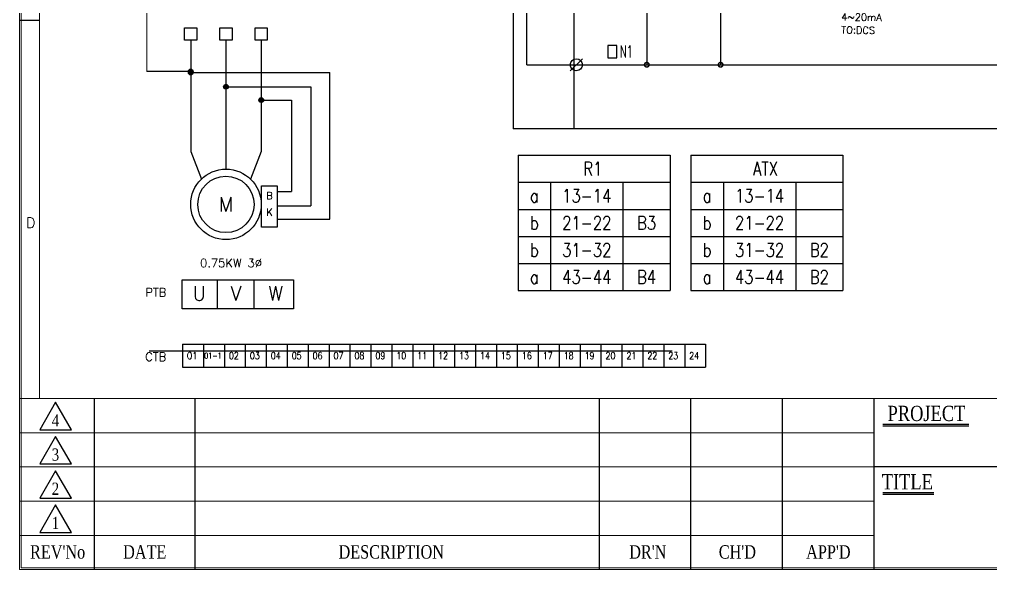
# Model space of a CAD drawing. Header units: millimetres. Extents: x 107 to 2900, y 85 to 3996.
# Drawn here: x 976.5 to 1320.2, y 101.1 to 295.7 of the extents above; entities that cross this region are included whole.
import ezdxf
from ezdxf.enums import TextEntityAlignment as Align
from ezdxf.lldxf.tags import DXFTag

# ---------------------------------------------------------------- set-up
doc = ezdxf.new("R2010")
doc.units = ezdxf.units.MM
for name, color, linetype in [('10', 1, 'Continuous'), ('20', 2, 'Continuous'), ('30', 3, 'Continuous'), ('40', 4, 'Continuous'), ('70', 7, 'Continuous')]:
    doc.layers.add(name, color=color, linetype=linetype)
doc.styles.add('ROMANS', font='ROMANS.shx', dxfattribs={"width": 0.7})
doc.styles.add('SIMPLEX', font='SIMPLEX')
doc.styles.add('SS', font='batang.ttc', dxfattribs={"width": 0.8})
doc.styles.add('STYLE2', font='romant.shx')
tags = doc.linetypes.add('CENTER', pattern=[2, 1.25, -0.25, 0.25, -0.25]).pattern_tags.tags
tags[10:11] = [DXFTag(74, 4), DXFTag(75, 0), DXFTag(340, '0'), DXFTag(46, 1.0), DXFTag(50, 0.0), DXFTag(44, 0.0), DXFTag(45, 0.0)]
tags[8:9] = [DXFTag(74, 4), DXFTag(75, 0), DXFTag(340, '0'), DXFTag(46, 1.0), DXFTag(50, 0.0), DXFTag(44, 0.0), DXFTag(45, 0.0)]
tags[6:7] = [DXFTag(74, 4), DXFTag(75, 0), DXFTag(340, '0'), DXFTag(46, 1.0), DXFTag(50, 0.0), DXFTag(44, 0.0), DXFTag(45, 0.0)]
tags[4:5] = [DXFTag(74, 4), DXFTag(75, 0), DXFTag(340, '0'), DXFTag(46, 1.0), DXFTag(50, 0.0), DXFTag(44, 0.0), DXFTag(45, 0.0)]

# ---------------------------------------------------------------- blocks, each defined once
blk = doc.blocks.new('TB')
at = {"color": 1, "linetype": 'Continuous'}
blk.add_line((-1, -1), (1, 1), dxfattribs=at)
blk.add_circle((0, 0), 1, dxfattribs=at)

msp = doc.modelspace()

# ---------------------------------------------------------------- hatches: boundary and pattern name
at = {"layer": '70'}
h = msp.add_hatch(dxfattribs=at)
h.set_pattern_fill('ANSI33', color=256, scale=1.6632, style=0)
h.set_pattern_definition([(45, (2377.32087, -175.8131), (-0.294015, 0.294015), []), (45, (2377.6149, -175.8131), (-0.294015, 0.294015), [0.2079, -0.10395])])
h.paths.add_polyline_path([(1037.101, 278.18, 0.4142136), (1036.27, 277.348, 0.4142136), (1037.101, 276.517)])
h.paths.add_polyline_path([(1037.101, 278.18), (1037.101, 277.348), (1037.933, 277.348, 0.4142136)])
h.paths.add_polyline_path([(1037.933, 277.348), (1037.101, 277.348), (1037.101, 276.517, 0.4142136)])
h = msp.add_hatch(dxfattribs=at)
h.set_pattern_fill('ANSI33', color=256, scale=1.6632, style=0)
h.set_pattern_definition([(45, (2377.32087, -176.2564), (-0.294015, 0.294015), []), (45, (2377.6149, -176.2564), (-0.294015, 0.294015), [0.2079, -0.10395])])
h.paths.add_polyline_path([(1037.101, 277.737, 0.4142136), (1036.27, 276.905, 0.4142136), (1037.101, 276.073)])
h.paths.add_polyline_path([(1037.101, 277.737), (1037.101, 276.905), (1037.933, 276.905, 0.4142136)])
h.paths.add_polyline_path([(1037.933, 276.905), (1037.101, 276.905), (1037.101, 276.073, 0.4142136)])
h = msp.add_hatch(dxfattribs=at)
h.set_pattern_fill('ANSI33', color=256, scale=1.6632, style=0)
h.set_pattern_definition([(45, (2389.79487, -181.2428), (-0.294015, 0.294015), []), (45, (2390.0889, -181.2428), (-0.294015, 0.294015), [0.2079, -0.10395])])
h.paths.add_polyline_path([(1049.575, 272.75, 0.4142136), (1048.744, 271.918, 0.4142136), (1049.575, 271.087)])
h.paths.add_polyline_path([(1049.575, 272.75), (1049.575, 271.918), (1050.407, 271.918, 0.4142136)])
h.paths.add_polyline_path([(1050.407, 271.918), (1049.575, 271.918), (1049.575, 271.087, 0.4142136)])
h = msp.add_hatch(dxfattribs=at)
h.set_pattern_fill('ANSI33', color=256, scale=1.6632, style=0)
h.set_pattern_definition([(45, (2402.26887, -185.99264), (-0.294015, 0.294015), []), (45, (2402.5629, -185.99264), (-0.294015, 0.294015), [0.2079, -0.10395])])
h.paths.add_polyline_path([(1062.049, 268, 0.4142136), (1061.218, 267.169, 0.4142136), (1062.049, 266.337)])
h.paths.add_polyline_path([(1062.049, 268), (1062.049, 267.169), (1062.881, 267.169, 0.4142136)])
h.paths.add_polyline_path([(1062.881, 267.169), (1062.049, 267.169), (1062.049, 266.337, 0.4142136)])

# ---------------------------------------------------------------- linework, layer by layer
at = {"color": 7, "linetype": 'CENTER'}
for p, q in [((1151.298, 573.9), (1151.298, 257.013)), ((1172.698, 573.9), (1172.698, 257.013)), ((1792.241, 257.013), (1151.298, 257.013))]:
    msp.add_line(p, q, dxfattribs=at)
at = {"linetype": 'Continuous'}
for p, q in [((1156.119, 279.679), (1156.119, 535.634)), ((1198.548, 337.395), (1198.548, 279.679)), ((1224.673, 332.861), (1224.673, 279.679)), ((1152.962, 247.696), (1206.843, 247.696)), ((1152.962, 247.696), (1152.962, 199.771)), ((1206.843, 247.696), (1206.843, 199.771)), ((1214.11, 247.696), (1267.992, 247.696)), ((1214.11, 247.696), (1214.11, 199.771)), ((1267.992, 247.696), (1267.992, 199.771)), ((1152.962, 238.111), (1206.843, 238.111)), ((1164.505, 238.111), (1164.505, 199.771)), ((1190.114, 238.111), (1190.114, 199.771)), ((1214.11, 238.111), (1267.992, 238.111)), ((1225.654, 238.111), (1225.654, 199.771)), ((1251.262, 238.111), (1251.262, 199.771)), ((1152.962, 228.526), (1206.843, 228.526)), ((1214.11, 228.526), (1267.992, 228.526)), ((1152.962, 218.941), (1206.843, 218.941)), ((1214.11, 218.941), (1267.992, 218.941)), ((1152.962, 209.356), (1206.843, 209.356)), ((1214.11, 209.356), (1267.992, 209.356)), ((1152.962, 199.771), (1206.843, 199.771)), ((1214.11, 199.771), (1267.992, 199.771)), ((1034.214, 180.828), (1219.365, 180.828)), ((1034.214, 180.828), (1034.214, 172.681)), ((1041.62, 180.828), (1041.62, 172.681)), ((1049.026, 180.828), (1049.026, 172.681)), ((1056.432, 180.828), (1056.432, 172.681)), ((1063.838, 180.828), (1063.838, 172.681)), ((1071.244, 180.828), (1071.244, 172.681)), ((1078.65, 180.828), (1078.65, 172.681)), ((1086.056, 180.828), (1086.056, 172.681)), ((1093.462, 180.828), (1093.462, 172.681)), ((1100.868, 180.828), (1100.868, 172.681)), ((1108.275, 180.828), (1108.275, 172.681)), ((1115.681, 180.828), (1115.681, 172.681)), ((1123.087, 180.828), (1123.087, 172.681)), ((1130.493, 180.828), (1130.493, 172.681)), ((1137.899, 180.828), (1137.899, 172.681)), ((1145.305, 180.828), (1145.305, 172.681)), ((1152.711, 180.828), (1152.711, 172.681)), ((1160.117, 180.828), (1160.117, 172.681)), ((1167.523, 180.828), (1167.523, 172.681)), ((1174.929, 180.828), (1174.929, 172.681)), ((1182.335, 180.828), (1182.335, 172.681)), ((1189.741, 180.828), (1189.741, 172.681)), ((1197.147, 180.828), (1197.147, 172.681)), ((1204.553, 180.828), (1204.553, 172.681)), ((1211.959, 180.828), (1211.959, 172.681)), ((1219.365, 180.828), (1219.365, 172.681)), ((1022.337, 178.441), (1207.488, 178.441)), ((1034.214, 172.681), (1219.365, 172.681))]:
    msp.add_line(p, q, dxfattribs=at)
at = {"color": 0, "lineweight": 30}
for p, q in [((1037.101, 288.353), (1037.101, 248.995)), ((1049.575, 288.353), (1049.575, 242.758)), ((1062.049, 288.353), (1062.049, 248.995)), ((1037.101, 248.995), (1040.875, 239.223)), ((1062.049, 248.995), (1058.276, 239.223))]:
    msp.add_line(p, q, dxfattribs=at)
at = {"color": 2, "linetype": 'Continuous'}
for p, q in [((1184.768, 286.451), (1184.768, 282.171)), ((1187.978, 286.451), (1184.768, 286.451)), ((1187.978, 282.171), (1187.978, 286.451)), ((1184.768, 282.171), (1187.978, 282.171))]:
    msp.add_line(p, q, dxfattribs=at)
at = {"color": 7, "linetype": 'Continuous'}
msp.add_line((1156.119, 279.679), (1779.678, 279.679), dxfattribs=at)
at = {"color": 1}
msp.add_line((1037.101, 277.348), (1021.515, 277.348), dxfattribs=at)
for p, q in [((1086.376, 225.061), (1086.376, 276.905)), ((1079.669, 271.918), (1079.669, 229.81)), ((1072.731, 267.169), (1072.731, 234.797)), ((1046.48, 203.589), (1046.48, 193.356)), ((1059.423, 203.589), (1059.423, 193.356))]:
    msp.add_line(p, q)
for points in [[(1034.946, 292.776), (1039.256, 292.776), (1039.256, 288.353), (1034.946, 288.353)], [(1047.419, 292.776), (1051.729, 292.776), (1051.729, 288.353), (1047.419, 288.353)], [(1059.893, 292.776), (1064.203, 292.776), (1064.203, 288.353), (1059.893, 288.353)], [(1062.1, 236.854), (1067.734, 236.854), (1067.734, 222.272), (1062.1, 222.272)], [(1034.105, 203.589), (1073.504, 203.589), (1073.504, 193.356), (1034.105, 193.356)]]:
    msp.add_lwpolyline(points, close=True)
at = {"color": 7, "linetype": 'Continuous', "const_width": 0.535}
for points in [[(1197.745, 279.679, 1), (1199.35, 279.679, 1)], [(1223.87, 279.679, 1), (1225.475, 279.679, 1)]]:
    msp.add_lwpolyline(points, format="xyb", close=True, dxfattribs=at)
at = {"color": 0, "lineweight": 30}
for radius in [12.474, 9.979]:
    msp.add_circle((1049.575, 230.284), radius, dxfattribs=at)
at = {"layer": '10', "color": 0}
for p, q in [((1282.106, 151.909), (1312.58, 151.909)), ((1282.106, 127.717), (1300.112, 127.717))]:
    msp.add_line(p, q, dxfattribs=at)
for points in [[(989.262, 160.255), (983.65, 150.535), (994.874, 150.535)], [(989.262, 148.159), (983.65, 138.439), (994.874, 138.439)], [(989.262, 136.063), (983.65, 126.343), (994.874, 126.343)], [(989.262, 123.967), (983.65, 114.247), (994.874, 114.247)]]:
    msp.add_lwpolyline(points, close=True, dxfattribs=at)
at = {"layer": '20', "color": 0, "lineweight": 13}
msp.add_lwpolyline([(983.595, 161.559), (983.595, 677.151), (1790.139, 677.151), (1790.139, 161.559)], dxfattribs=at)
at = {"layer": '30', "color": 0}
msp.add_line((976.467, 295.479), (983.595, 295.479), dxfattribs=at)
at = {"layer": '40', "color": 0}
for p, q in [((1002.961, 161.559), (1002.961, 101.079)), ((1038.601, 161.559), (1038.601, 101.079)), ((1181.667, 161.559), (1181.667, 101.079)), ((1214.067, 161.559), (1214.067, 101.079)), ((1246.467, 161.559), (1246.467, 101.079)), ((1278.867, 161.559), (1278.867, 101.079)), ((1473.267, 137.367), (1278.867, 137.367))]:
    msp.add_line(p, q, dxfattribs=at)
at = {"layer": '40', "color": 0, "lineweight": 13}
for p, q in [((1278.867, 149.463), (976.467, 149.463)), ((1278.867, 137.367), (976.467, 137.367)), ((1278.867, 125.271), (976.467, 125.271)), ((1278.867, 113.175), (976.467, 113.175))]:
    msp.add_line(p, q, dxfattribs=at)
at = {"layer": '70', "color": 1, "lineweight": 15}
msp.add_line((1021.515, 277.348), (1021.515, 336.16), dxfattribs=at)
at = {"layer": '70', "linetype": 'ByBlock', "lineweight": 30}
for p, q in [((1037.101, 276.905), (1086.376, 276.905)), ((1049.575, 271.918), (1079.669, 271.918)), ((1062.049, 267.169), (1072.731, 267.169)), ((1067.734, 234.797), (1072.731, 234.797)), ((1067.734, 229.81), (1079.669, 229.81)), ((1062.049, 226.111), (1062.1, 226.111)), ((1067.734, 225.061), (1086.376, 225.061))]:
    msp.add_line(p, q, dxfattribs=at)
at = {"layer": '70', "color": 0, "lineweight": 13}
msp.add_line((976.467, 161.559), (1797.267, 161.559), dxfattribs=at)
at = {"layer": '70', "color": 0}
for p, q in [((1282.106, 152.557), (1312.58, 152.557)), ((1282.106, 128.365), (1300.112, 128.365))]:
    msp.add_line(p, q, dxfattribs=at)
at = {"layer": '70', "color": 0, "lineweight": 13}
for points in [[(1797.267, 101.079), (976.467, 101.079), (976.467, 684.279), (1797.267, 684.279)], [(1796.619, 101.727), (977.115, 101.727), (977.115, 683.631), (1796.619, 683.631)]]:
    msp.add_lwpolyline(points, close=True, dxfattribs=at)
at = {"layer": '70'}
for centre in [(1037.101, 277.348), (1037.101, 276.905), (1049.575, 271.918), (1062.049, 267.169)]:
    msp.add_circle(centre, 0.832, dxfattribs=at)

# ---------------------------------------------------------------- block references
at = {"color": 1, "linetype": 'Continuous', "xscale": 2.140000000000327, "yscale": 2.140000000000327, "zscale": 2.140000000000327}
msp.add_blockref('TB', (1173.6, 279.679), dxfattribs=at)

# ---------------------------------------------------------------- texts
at = {"color": 0, "style": 'SIMPLEX'}
for s, p in [('4~20mA', (1267.36, 295.353)), ('TO:DCS', (1267.36, 290.754))]:
    msp.add_text(s, height=2.5369, rotation=359.1121, dxfattribs=at).set_placement(p)
at = {"color": 3, "linetype": 'Continuous', "style": 'SIMPLEX', "width": 0.6}
msp.add_text('N1', height=4.28, dxfattribs=at).set_placement((1189.035, 282.214))
at = {"linetype": 'Continuous', "style": 'ROMANS', "width": 0.8}
for s, height, p in [('R1', 4.7925, (1179.423, 242.904)), ('ATX', 4.7925, (1240.572, 242.904)), ('a', 4.793, (1158.733, 233.319)), ('13-14', 4.7925, (1177.309, 233.319)), ('a', 4.793, (1219.882, 233.319)), ('13-14', 4.7925, (1238.458, 233.319)), ('b', 4.793, (1158.733, 223.734)), ('21-22', 4.7925, (1177.309, 223.734)), ('B3', 4.7925, (1198.478, 223.734)), ('b', 4.793, (1219.882, 223.734)), ('21-22', 4.7925, (1238.458, 223.734)), ('b', 4.793, (1158.733, 214.149)), ('31-32', 4.7925, (1177.309, 214.149)), ('b', 4.793, (1219.882, 214.149)), ('31-32', 4.7925, (1238.458, 214.149)), ('B2', 4.7925, (1259.627, 214.149)), ('43-44', 4.7925, (1177.309, 204.564)), ('B4', 4.7925, (1198.478, 204.564)), ('43-44', 4.7925, (1238.458, 204.564)), ('B2', 4.7925, (1259.627, 204.564)), ('a', 4.793, (1158.733, 204.564)), ('a', 4.793, (1219.882, 204.564)), ('O1', 2.55, (1037.574, 176.754)), ('01-1', 2, (1044.98, 176.754)), ('02', 2.55, (1052.386, 176.754)), ('03', 2.55, (1059.792, 176.754)), ('04', 2.55, (1067.198, 176.754)), ('05', 2.55, (1074.604, 176.754)), ('06', 2.55, (1082.01, 176.754)), ('07', 2.55, (1089.417, 176.754)), ('08', 2.55, (1096.823, 176.754)), ('09', 2.55, (1104.229, 176.754)), ('10', 2.55, (1111.635, 176.754)), ('11', 2.55, (1119.041, 176.754)), ('12', 2.55, (1126.447, 176.754)), ('13', 2.55, (1133.853, 176.754)), ('14', 2.55, (1141.259, 176.754)), ('15', 2.55, (1148.665, 176.754)), ('16', 2.55, (1156.071, 176.754)), ('17', 2.55, (1163.477, 176.754)), ('18', 2.55, (1170.883, 176.754)), ('19', 2.55, (1178.289, 176.754)), ('20', 2.55, (1185.695, 176.754)), ('21', 2.55, (1193.101, 176.754)), ('22', 2.55, (1200.507, 176.754)), ('23', 2.55, (1207.913, 176.754)), ('24', 2.55, (1215.319, 176.754))]:
    msp.add_text(s, height=height, dxfattribs=at).set_placement(p, align=Align.MIDDLE)
at = {"color": 0, "style": 'STYLE2'}
for s, p in [('B', (1063.852, 232.101)), ('K', (1063.852, 226.254))]:
    msp.add_text(s, height=2.537, dxfattribs=at).set_placement(p)
at = {"color": 0, "linetype": 'Continuous', "style": 'SIMPLEX'}
for s, height, p in [('M', 4.99, (1049.575, 230.284)), ('0.75KW 3%%C', 3, (1051.36, 209.538)), ('PTB', 3, (1024.762, 199.162)), ('U', 4.99, (1040.135, 198.792)), ('V', 4.99, (1053.078, 198.792)), ('W', 4.99, (1067.159, 198.792)), ('CTB', 3, (1024.716, 176.348))]:
    msp.add_text(s, height=height, dxfattribs=at).set_placement(p, align=Align.MIDDLE)
at = {"layer": '30', "color": 0, "style": 'SIMPLEX'}
msp.add_text('D', height=3.672, dxfattribs=at).set_placement((980.463, 223.798), align=Align.MIDDLE)
at = {"layer": '40', "color": 0, "style": 'SS', "width": 0.8}
for s, height, p in [('4', 4.32, (989.234, 151.699)), ('3', 4.32, (989.234, 139.603)), ('2', 4.32, (989.234, 127.507)), ('1', 4.32, (989.234, 115.411)), ("REV'No", 4.752, (989.988, 104.947)), ('DATE', 4.752, (1020.828, 104.947)), ('DESCRIPTION', 4.752, (1108.083, 104.947)), ("DR'N", 4.752, (1198.903, 104.935)), ("CH'D", 4.752, (1230.608, 104.935)), ("APP'D", 4.752, (1262.81, 104.935))]:
    msp.add_text(s, height=height, dxfattribs=at).set_placement(p, align=Align.CENTER)
at = {"layer": '70', "color": 0, "style": 'SS', "width": 0.8}
for s, p in [('PROJECT', (1297.546, 153.629)), ('TITLE', (1290.774, 129.437))]:
    msp.add_text(s, height=5.4, dxfattribs=at).set_placement(p, align=Align.CENTER)

doc.saveas('drawing.dxf')
